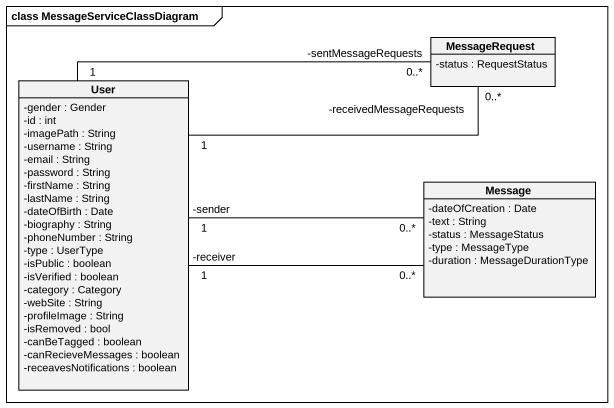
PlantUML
@startuml
mainframe class MessageServiceClassDiagram
hide circle
hide empty members
skinparam classAttributeIconSize 0
class MessageRequest {
  -status : RequestStatus
}
class User {
  -gender : Gender
  -id : int
  -imagePath : String
  -username : String
  -email : String
  -password : String
  -firstName : String
  -lastName : String
  -dateOfBirth : Date
  -biography : String
  -phoneNumber : String
  -type : UserType
  -isPublic : boolean
  -isVerified : boolean
  -category : Category
  -webSite : String
  -profileImage : String
  -isRemoved : bool
  -canBeTagged : boolean
  -canRecieveMessages : boolean
  -receavesNotifications : boolean
}
class Message {
  -dateOfCreation : Date
  -text : String
  -status : MessageStatus
  -type : MessageType
  -duration : MessageDurationType
}
User "1" -right- "-receivedMessageRequests\n0..*" MessageRequest
User "1" -right- "-sentMessageRequests\n0..*" MessageRequest
Message "0..*" -left- "-receiver\n1" User
Message "0..*" -left- "-sender\n1" User
@enduml
